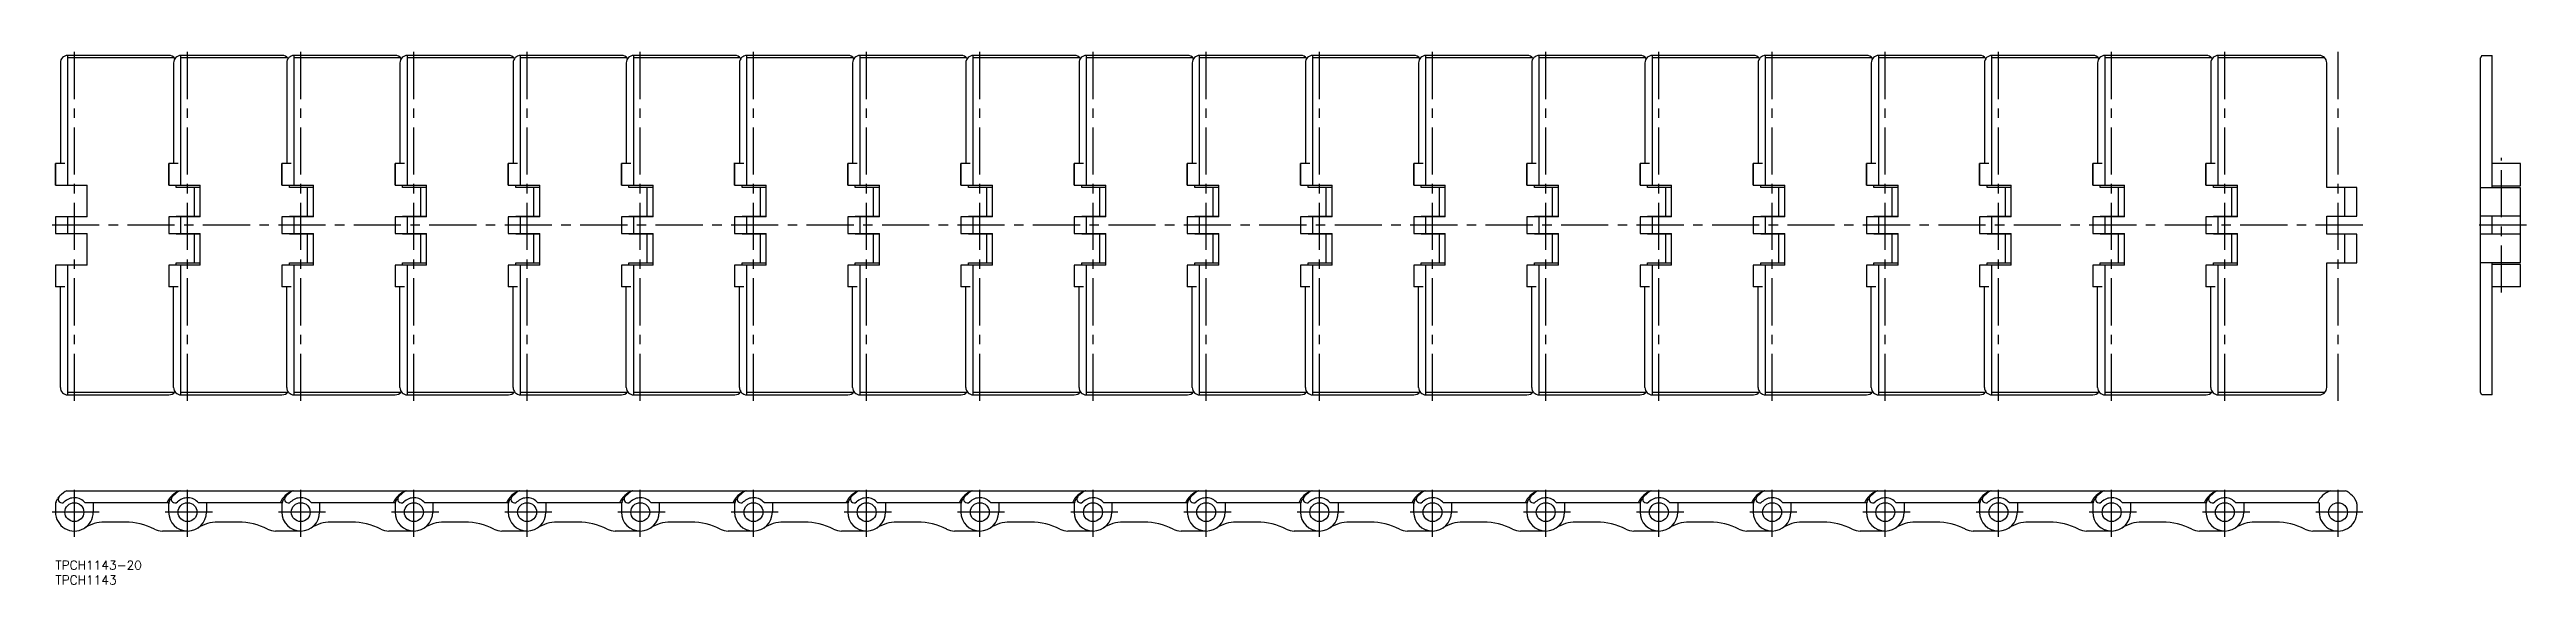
# Model space of a CAD drawing. Extents: x -2 to 832, y -8 to 172.
import ezdxf

# ---------------------------------------------------------------- set-up
doc = ezdxf.new("R2010")
doc.units = 0
doc.header["$LTSCALE"] = 0.5
doc.linetypes.add('CENTER', pattern=[50.8, 31.75, -6.35, 6.35, -6.35])
for name, color, linetype in [('MSM_CENTER', 1, 'CENTER'), ('MSM_CONTINUOUS', 7, 'CONTINUOUS'), ('MSM_PART_NUMBER', 7, 'CONTINUOUS')]:
    doc.layers.add(name, color=color, linetype=linetype)
doc.styles.get("Standard").update_dxf_attribs({"font": 'txt.shx', "height": 4.5, "bigfont": 'bigfont.shx'})

# ---------------------------------------------------------------- blocks, each defined once
blk = doc.blocks.new('*U13')
at = {"layer": 'MSM_PART_NUMBER'}
blk.add_text('TPCH1143-20', height=3, dxfattribs=at).set_placement((0, -3))
blk = doc.blocks.new('*U14')
at = {"layer": 'MSM_PART_NUMBER'}
blk.add_text('TPCH1143', height=3, dxfattribs=at).set_placement((0, -8))

msp = doc.modelspace()

# ---------------------------------------------------------------- linework, layer by layer
at = {"layer": 'MSM_CENTER'}
for p, q in [((6.35, 53.85), (6.35, 172.15)), ((44.45, 53.85), (44.45, 172.15)), ((82.55, 53.85), (82.55, 172.15)), ((120.65, 53.85), (120.65, 172.15)), ((158.75, 53.85), (158.75, 172.15)), ((196.85, 53.85), (196.85, 172.15)), ((234.95, 53.85), (234.95, 172.15)), ((273.05, 53.85), (273.05, 172.15)), ((311.15, 53.85), (311.15, 172.15)), ((349.25, 53.85), (349.25, 172.15)), ((387.35, 53.85), (387.35, 172.15)), ((425.45, 53.85), (425.45, 172.15)), ((463.55, 53.85), (463.55, 172.15)), ((501.65, 53.85), (501.65, 172.15)), ((539.75, 53.85), (539.75, 172.15)), ((577.85, 53.85), (577.85, 172.15)), ((615.95, 53.85), (615.95, 172.15)), ((654.05, 53.85), (654.05, 172.15)), ((692.15, 53.85), (692.15, 172.15)), ((730.25, 53.85), (730.25, 172.15)), ((768.36, 53.85), (768.36, 172.15)), ((823.43, 90.29), (823.43, 135.67)), ((776.7, 113), (-2, 113)), ((831.79, 113), (814.29, 113)), ((6.35, 8), (6.35, 24.71)), ((44.45, 8), (44.45, 24.71)), ((82.55, 8), (82.55, 24.71)), ((120.65, 8), (120.65, 24.71)), ((158.75, 8), (158.75, 24.71)), ((196.85, 8), (196.85, 24.71)), ((234.95, 8), (234.95, 24.71)), ((273.05, 8), (273.05, 24.71)), ((311.15, 8), (311.15, 24.71)), ((349.25, 8), (349.25, 24.71)), ((387.35, 8), (387.35, 24.71)), ((425.45, 8), (425.45, 24.71)), ((463.55, 8), (463.55, 24.71)), ((501.65, 8), (501.65, 24.71)), ((539.75, 8), (539.75, 24.71)), ((577.85, 8), (577.85, 24.71)), ((615.95, 8), (615.95, 24.71)), ((654.05, 8), (654.05, 24.71)), ((692.15, 8), (692.15, 24.71)), ((730.27, 8), (730.27, 24.71)), ((768.36, 8), (768.36, 24.71)), ((14.71, 16.36), (-2.01, 16.36)), ((52.81, 16.36), (36.09, 16.36)), ((90.91, 16.36), (74.19, 16.36)), ((129.01, 16.36), (112.29, 16.36)), ((167.11, 16.36), (150.39, 16.36)), ((205.21, 16.36), (188.49, 16.36)), ((243.31, 16.36), (226.59, 16.36)), ((281.41, 16.36), (264.69, 16.36)), ((319.51, 16.36), (302.79, 16.36)), ((357.61, 16.36), (340.89, 16.36)), ((395.71, 16.36), (378.99, 16.36)), ((433.81, 16.36), (417.09, 16.36)), ((471.91, 16.36), (455.19, 16.36)), ((510.01, 16.36), (493.29, 16.36)), ((548.11, 16.36), (531.39, 16.36)), ((586.21, 16.36), (569.49, 16.36)), ((624.31, 16.36), (607.59, 16.36)), ((662.41, 16.36), (645.69, 16.36)), ((700.51, 16.36), (683.79, 16.36)), ((738.62, 16.36), (721.91, 16.36)), ((776.71, 16.36), (760, 16.36))]:
    msp.add_line(p, q, dxfattribs=at)
at = {"layer": 'MSM_CONTINUOUS'}
for p, q in [((1.64, 167.65), (1.64, 133.8)), ((38.14, 170.15), (4.14, 170.15)), ((4.14, 126.46), (4.14, 170.15)), ((39.94, 169.38), (4.14, 169.38)), ((39.74, 167.65), (39.74, 133.8)), ((76.24, 170.15), (42.24, 170.15)), ((42.24, 126.46), (42.24, 170.15)), ((78.04, 169.38), (42.24, 169.38)), ((77.84, 167.65), (77.84, 133.8)), ((114.34, 170.15), (80.34, 170.15)), ((80.34, 126.46), (80.34, 170.15)), ((116.14, 169.38), (80.34, 169.38)), ((115.94, 167.65), (115.94, 133.8)), ((152.44, 170.15), (118.44, 170.15)), ((118.44, 126.46), (118.44, 170.15)), ((154.24, 169.38), (118.44, 169.38)), ((154.04, 167.65), (154.04, 133.8)), ((190.54, 170.15), (156.54, 170.15)), ((156.54, 126.46), (156.54, 170.15)), ((192.34, 169.38), (156.54, 169.38)), ((192.14, 167.65), (192.14, 133.8)), ((228.64, 170.15), (194.64, 170.15)), ((194.64, 126.46), (194.64, 170.15)), ((230.44, 169.38), (194.64, 169.38)), ((230.24, 167.65), (230.24, 133.8)), ((266.74, 170.15), (232.74, 170.15)), ((232.74, 126.46), (232.74, 170.15)), ((268.54, 169.38), (232.74, 169.38)), ((268.34, 167.65), (268.34, 133.8)), ((304.84, 170.15), (270.84, 170.15)), ((270.84, 126.46), (270.84, 170.15)), ((306.64, 169.38), (270.84, 169.38)), ((306.44, 167.65), (306.44, 133.8)), ((342.94, 170.15), (308.94, 170.15)), ((308.94, 126.46), (308.94, 170.15)), ((344.74, 169.38), (308.94, 169.38)), ((344.54, 167.65), (344.54, 133.8)), ((381.04, 170.15), (347.04, 170.15)), ((347.04, 126.46), (347.04, 170.15)), ((382.84, 169.38), (347.04, 169.38)), ((382.64, 167.65), (382.64, 133.8)), ((419.14, 170.15), (385.14, 170.15)), ((385.14, 126.46), (385.14, 170.15)), ((420.94, 169.38), (385.14, 169.38)), ((420.74, 167.65), (420.74, 133.8)), ((457.24, 170.15), (423.24, 170.15)), ((423.24, 126.46), (423.24, 170.15)), ((459.04, 169.38), (423.24, 169.38)), ((458.84, 167.65), (458.84, 133.8)), ((495.34, 170.15), (461.34, 170.15)), ((461.34, 126.46), (461.34, 170.15)), ((497.14, 169.38), (461.34, 169.38)), ((496.94, 167.65), (496.94, 133.8)), ((533.44, 170.15), (499.44, 170.15)), ((499.44, 126.46), (499.44, 170.15)), ((535.24, 169.38), (499.44, 169.38)), ((535.04, 167.65), (535.04, 133.8)), ((571.54, 170.15), (537.54, 170.15)), ((537.54, 126.46), (537.54, 170.15)), ((573.34, 169.38), (537.54, 169.38)), ((573.14, 167.65), (573.14, 133.8)), ((609.64, 170.15), (575.64, 170.15)), ((575.64, 126.46), (575.64, 170.15)), ((611.44, 169.38), (575.64, 169.38)), ((611.24, 167.65), (611.24, 133.8)), ((647.74, 170.15), (613.74, 170.15)), ((613.74, 126.46), (613.74, 170.15)), ((649.54, 169.38), (613.74, 169.38)), ((649.34, 167.65), (649.34, 133.8)), ((685.84, 170.15), (651.84, 170.15)), ((651.84, 126.46), (651.84, 170.15)), ((687.64, 169.38), (651.84, 169.38)), ((687.44, 167.65), (687.44, 133.8)), ((723.94, 170.15), (689.94, 170.15)), ((689.94, 126.46), (689.94, 170.15)), ((725.74, 169.38), (689.94, 169.38)), ((725.54, 167.65), (725.54, 133.8)), ((762.04, 170.15), (728.04, 170.15)), ((728.04, 126.46), (728.04, 170.15)), ((763.84, 169.38), (728.04, 169.38)), ((764.54, 125.7), (764.54, 167.65)), ((816.8, 170.15), (816.29, 169.38)), ((816.29, 56.62), (816.29, 169.38)), ((816.8, 170.15), (820.29, 170.15)), ((820.29, 125.56), (820.29, 170.15)), ((0, 133.8), (0, 126.46)), ((3.14, 133.8), (0, 133.8)), ((0, 126.46), (0, 133.8)), ((38.1, 133.8), (38.1, 126.46)), ((41.24, 133.8), (38.1, 133.8)), ((38.1, 126.46), (38.1, 133.8)), ((76.2, 133.8), (76.2, 126.46)), ((79.34, 133.8), (76.2, 133.8)), ((76.2, 126.46), (76.2, 133.8)), ((114.3, 133.8), (114.3, 126.46)), ((117.44, 133.8), (114.3, 133.8)), ((114.3, 126.46), (114.3, 133.8)), ((152.4, 133.8), (152.4, 126.46)), ((155.54, 133.8), (152.4, 133.8)), ((152.4, 126.46), (152.4, 133.8)), ((190.5, 133.8), (190.5, 126.46)), ((193.64, 133.8), (190.5, 133.8)), ((190.5, 126.46), (190.5, 133.8)), ((228.6, 134.03), (228.6, 126.46)), ((228.6, 126.46), (228.6, 134.03)), ((231.74, 133.8), (228.6, 133.8)), ((266.7, 133.8), (266.7, 126.46)), ((269.84, 133.8), (266.7, 133.8)), ((266.7, 126.46), (266.7, 133.8)), ((304.8, 133.8), (304.8, 126.46)), ((307.94, 133.8), (304.8, 133.8)), ((304.8, 126.46), (304.8, 133.8)), ((342.9, 133.8), (342.9, 126.46)), ((346.04, 133.8), (342.9, 133.8)), ((342.9, 126.46), (342.9, 133.8)), ((381, 133.8), (381, 126.46)), ((384.14, 133.8), (381, 133.8)), ((381, 126.46), (381, 133.8)), ((419.1, 133.8), (419.1, 126.46)), ((422.24, 133.8), (419.1, 133.8)), ((419.1, 126.46), (419.1, 133.8)), ((457.2, 133.8), (457.2, 126.46)), ((460.34, 133.8), (457.2, 133.8)), ((457.2, 126.46), (457.2, 133.8)), ((495.3, 133.8), (495.3, 126.46)), ((498.44, 133.8), (495.3, 133.8)), ((495.3, 126.46), (495.3, 133.8)), ((533.4, 133.8), (533.4, 126.46)), ((536.54, 133.8), (533.4, 133.8)), ((533.4, 126.46), (533.4, 133.8)), ((571.5, 133.8), (571.5, 126.46)), ((574.64, 133.8), (571.5, 133.8)), ((571.5, 126.46), (571.5, 133.8)), ((609.6, 133.8), (609.6, 126.46)), ((612.74, 133.8), (609.6, 133.8)), ((609.6, 126.46), (609.6, 133.8)), ((647.7, 133.8), (647.7, 126.46)), ((650.84, 133.8), (647.7, 133.8)), ((647.7, 126.46), (647.7, 133.8)), ((685.8, 133.8), (685.8, 126.46)), ((688.94, 133.8), (685.8, 133.8)), ((685.8, 126.46), (685.8, 133.8)), ((723.9, 133.8), (723.9, 126.46)), ((727.04, 133.8), (723.9, 133.8)), ((723.9, 126.46), (723.9, 133.8)), ((829.79, 133.8), (820.29, 133.8)), ((829.79, 126.24), (829.79, 133.8)), ((0, 126.46), (10.64, 126.46)), ((10.64, 115.79), (10.64, 126.46)), ((38.1, 126.46), (48.74, 126.46)), ((40.64, 125.7), (40.64, 126.46)), ((48.74, 125.7), (40.64, 125.7)), ((46.66, 125.7), (46.66, 116.04)), ((48.74, 115.79), (48.74, 126.46)), ((76.2, 126.46), (86.84, 126.46)), ((78.74, 125.7), (78.74, 126.46)), ((86.84, 125.7), (78.74, 125.7)), ((84.76, 125.7), (84.76, 116.04)), ((86.84, 115.79), (86.84, 126.46)), ((114.3, 126.46), (124.94, 126.46)), ((116.84, 125.7), (116.84, 126.46)), ((124.94, 125.7), (116.84, 125.7)), ((122.86, 125.7), (122.86, 116.04)), ((124.94, 115.79), (124.94, 126.46)), ((152.4, 126.46), (163.04, 126.46)), ((154.94, 125.7), (154.94, 126.46)), ((163.04, 125.7), (154.94, 125.7)), ((160.96, 125.7), (160.96, 116.04)), ((163.04, 115.79), (163.04, 126.46)), ((190.5, 126.46), (201.14, 126.46)), ((193.04, 125.7), (193.04, 126.46)), ((201.14, 125.7), (193.04, 125.7)), ((199.06, 125.7), (199.06, 116.04)), ((201.14, 115.79), (201.14, 126.46)), ((228.6, 126.46), (239.24, 126.46)), ((231.14, 125.7), (231.14, 126.46)), ((239.24, 125.7), (231.14, 125.7)), ((237.16, 125.7), (237.16, 116.04)), ((239.24, 115.79), (239.24, 126.46)), ((266.7, 126.46), (277.34, 126.46)), ((269.24, 125.7), (269.24, 126.46)), ((277.34, 125.7), (269.24, 125.7)), ((275.26, 125.7), (275.26, 116.04)), ((277.34, 115.79), (277.34, 126.46)), ((304.8, 126.46), (315.44, 126.46)), ((307.34, 125.7), (307.34, 126.46)), ((315.44, 125.7), (307.34, 125.7)), ((313.36, 125.7), (313.36, 116.04)), ((315.44, 115.79), (315.44, 126.46)), ((342.9, 126.46), (353.54, 126.46)), ((345.44, 125.7), (345.44, 126.46)), ((353.54, 125.7), (345.44, 125.7)), ((351.46, 125.7), (351.46, 116.04)), ((353.54, 115.79), (353.54, 126.46)), ((381, 126.46), (391.64, 126.46)), ((383.54, 125.7), (383.54, 126.46)), ((391.64, 125.7), (383.54, 125.7)), ((389.56, 125.7), (389.56, 116.04)), ((391.64, 115.79), (391.64, 126.46)), ((419.1, 126.46), (429.74, 126.46)), ((421.64, 125.7), (421.64, 126.46)), ((429.74, 125.7), (421.64, 125.7)), ((427.66, 125.7), (427.66, 116.04)), ((429.74, 115.79), (429.74, 126.46)), ((457.2, 126.46), (467.84, 126.46)), ((459.74, 125.7), (459.74, 126.46)), ((467.84, 125.7), (459.74, 125.7)), ((465.76, 125.7), (465.76, 116.04)), ((467.84, 115.79), (467.84, 126.46)), ((495.3, 126.46), (505.94, 126.46)), ((497.84, 125.7), (497.84, 126.46)), ((505.94, 125.7), (497.84, 125.7)), ((503.86, 125.7), (503.86, 116.04)), ((505.94, 115.79), (505.94, 126.46)), ((533.4, 126.46), (544.04, 126.46)), ((535.94, 125.7), (535.94, 126.46)), ((544.04, 125.7), (535.94, 125.7)), ((541.96, 125.7), (541.96, 116.04)), ((544.04, 115.79), (544.04, 126.46)), ((571.5, 126.46), (582.14, 126.46)), ((574.04, 125.7), (574.04, 126.46)), ((582.14, 125.7), (574.04, 125.7)), ((580.06, 125.7), (580.06, 116.04)), ((582.14, 115.79), (582.14, 126.46)), ((609.6, 126.46), (620.24, 126.46)), ((612.14, 125.7), (612.14, 126.46)), ((620.24, 125.7), (612.14, 125.7)), ((618.16, 125.7), (618.16, 116.04)), ((620.24, 115.79), (620.24, 126.46)), ((647.7, 126.46), (658.34, 126.46)), ((650.24, 125.7), (650.24, 126.46)), ((658.34, 125.7), (650.24, 125.7)), ((656.26, 125.7), (656.26, 116.04)), ((658.34, 115.79), (658.34, 126.46)), ((685.8, 126.46), (696.44, 126.46)), ((688.34, 125.7), (688.34, 126.46)), ((696.44, 125.7), (688.34, 125.7)), ((694.36, 125.7), (694.36, 116.04)), ((696.44, 115.79), (696.44, 126.46)), ((723.9, 126.46), (734.54, 126.46)), ((726.44, 125.7), (726.44, 126.46)), ((734.54, 125.7), (726.44, 125.7)), ((732.46, 125.7), (732.46, 116.04)), ((734.54, 115.79), (734.54, 126.46)), ((774.7, 125.7), (764.54, 125.7)), ((770.56, 125.7), (770.56, 116.04)), ((774.7, 116.04), (774.7, 125.7)), ((829.79, 125.56), (816.29, 125.56)), ((820.29, 126.24), (829.79, 126.24)), ((829.79, 100.44), (829.79, 125.56)), ((0, 115.79), (0, 110.2)), ((10.64, 115.79), (0, 115.79)), ((0, 115.79), (0, 110.2)), ((0, 110.2), (10.64, 110.2)), ((4.14, 110.2), (4.14, 115.79)), ((10.64, 99.53), (10.64, 110.2)), ((38.1, 115.79), (38.1, 110.2)), ((48.74, 115.79), (38.1, 115.79)), ((38.1, 115.79), (38.1, 110.2)), ((38.1, 110.2), (48.74, 110.2)), ((40.64, 116.04), (48.74, 116.04)), ((40.64, 115.79), (40.64, 116.04)), ((40.64, 109.95), (40.64, 110.2)), ((48.74, 109.95), (40.64, 109.95)), ((42.24, 110.2), (42.24, 115.79)), ((46.66, 109.95), (46.66, 100.3)), ((48.74, 99.53), (48.74, 110.2)), ((76.2, 115.79), (76.2, 110.2)), ((86.84, 115.79), (76.2, 115.79)), ((76.2, 115.79), (76.2, 110.2)), ((76.2, 110.2), (86.84, 110.2)), ((78.74, 116.04), (86.84, 116.04)), ((78.74, 115.79), (78.74, 116.04)), ((78.74, 109.95), (78.74, 110.2)), ((86.84, 109.95), (78.74, 109.95)), ((80.34, 110.2), (80.34, 115.79)), ((84.76, 109.95), (84.76, 100.3)), ((86.84, 99.53), (86.84, 110.2)), ((114.3, 115.79), (114.3, 110.2)), ((124.94, 115.79), (114.3, 115.79)), ((114.3, 115.79), (114.3, 110.2)), ((114.3, 110.2), (124.94, 110.2)), ((116.84, 116.04), (124.94, 116.04)), ((116.84, 115.79), (116.84, 116.04)), ((116.84, 109.95), (116.84, 110.2)), ((124.94, 109.95), (116.84, 109.95)), ((118.44, 110.2), (118.44, 115.79)), ((122.86, 109.95), (122.86, 100.3)), ((124.94, 99.53), (124.94, 110.2)), ((152.4, 115.79), (152.4, 110.2)), ((163.04, 115.79), (152.4, 115.79)), ((152.4, 115.79), (152.4, 110.2)), ((152.4, 110.2), (163.04, 110.2)), ((154.94, 116.04), (163.04, 116.04)), ((154.94, 115.79), (154.94, 116.04)), ((154.94, 109.95), (154.94, 110.2)), ((163.04, 109.95), (154.94, 109.95)), ((156.54, 110.2), (156.54, 115.79)), ((160.96, 109.95), (160.96, 100.3)), ((163.04, 99.53), (163.04, 110.2)), ((190.5, 115.79), (190.5, 110.2)), ((201.14, 115.79), (190.5, 115.79)), ((190.5, 115.79), (190.5, 110.2)), ((190.5, 110.2), (201.14, 110.2)), ((193.04, 116.04), (201.14, 116.04)), ((193.04, 115.79), (193.04, 116.04)), ((193.04, 109.95), (193.04, 110.2)), ((201.14, 109.95), (193.04, 109.95)), ((194.64, 110.2), (194.64, 115.79)), ((199.06, 109.95), (199.06, 100.3)), ((201.14, 99.53), (201.14, 110.2)), ((228.6, 115.79), (228.6, 110.2)), ((239.24, 115.79), (228.6, 115.79)), ((228.6, 115.79), (228.6, 110.2)), ((228.6, 110.2), (239.24, 110.2)), ((231.14, 116.04), (239.24, 116.04)), ((231.14, 115.79), (231.14, 116.04)), ((231.14, 109.95), (231.14, 110.2)), ((239.24, 109.95), (231.14, 109.95)), ((232.74, 110.2), (232.74, 115.79)), ((237.16, 109.95), (237.16, 100.3)), ((239.24, 99.53), (239.24, 110.2)), ((266.7, 115.79), (266.7, 110.2)), ((277.34, 115.79), (266.7, 115.79)), ((266.7, 115.79), (266.7, 110.2)), ((266.7, 110.2), (277.34, 110.2)), ((269.24, 116.04), (277.34, 116.04)), ((269.24, 115.79), (269.24, 116.04)), ((269.24, 109.95), (269.24, 110.2)), ((277.34, 109.95), (269.24, 109.95)), ((270.84, 110.2), (270.84, 115.79)), ((275.26, 109.95), (275.26, 100.3)), ((277.34, 99.53), (277.34, 110.2)), ((304.8, 115.79), (304.8, 110.2)), ((315.44, 115.79), (304.8, 115.79)), ((304.8, 115.79), (304.8, 110.2)), ((304.8, 110.2), (315.44, 110.2)), ((307.34, 116.04), (315.44, 116.04)), ((307.34, 115.79), (307.34, 116.04)), ((307.34, 109.95), (307.34, 110.2)), ((315.44, 109.95), (307.34, 109.95)), ((308.94, 110.2), (308.94, 115.79)), ((313.36, 109.95), (313.36, 100.3)), ((315.44, 99.53), (315.44, 110.2)), ((342.9, 115.79), (342.9, 110.2)), ((353.54, 115.79), (342.9, 115.79)), ((342.9, 115.79), (342.9, 110.2)), ((342.9, 110.2), (353.54, 110.2)), ((345.44, 116.04), (353.54, 116.04)), ((345.44, 115.79), (345.44, 116.04)), ((345.44, 109.95), (345.44, 110.2)), ((353.54, 109.95), (345.44, 109.95)), ((347.04, 110.2), (347.04, 115.79)), ((351.46, 109.95), (351.46, 100.3)), ((353.54, 99.53), (353.54, 110.2)), ((381, 115.79), (381, 110.2)), ((391.64, 115.79), (381, 115.79)), ((381, 115.79), (381, 110.2)), ((381, 110.2), (391.64, 110.2)), ((383.54, 116.04), (391.64, 116.04)), ((383.54, 115.79), (383.54, 116.04)), ((383.54, 109.95), (383.54, 110.2)), ((391.64, 109.95), (383.54, 109.95)), ((385.14, 110.2), (385.14, 115.79)), ((389.56, 109.95), (389.56, 100.3)), ((391.64, 99.53), (391.64, 110.2)), ((419.1, 115.79), (419.1, 110.2)), ((429.74, 115.79), (419.1, 115.79)), ((419.1, 115.79), (419.1, 110.2)), ((419.1, 110.2), (429.74, 110.2)), ((421.64, 116.04), (429.74, 116.04)), ((421.64, 115.79), (421.64, 116.04)), ((421.64, 109.95), (421.64, 110.2)), ((429.74, 109.95), (421.64, 109.95)), ((423.24, 110.2), (423.24, 115.79)), ((427.66, 109.95), (427.66, 100.3)), ((429.74, 99.53), (429.74, 110.2)), ((457.2, 115.79), (457.2, 110.2)), ((467.84, 115.79), (457.2, 115.79)), ((457.2, 115.79), (457.2, 110.2)), ((457.2, 110.2), (467.84, 110.2)), ((459.74, 116.04), (467.84, 116.04)), ((459.74, 115.79), (459.74, 116.04)), ((459.74, 109.95), (459.74, 110.2)), ((467.84, 109.95), (459.74, 109.95)), ((461.34, 110.2), (461.34, 115.79)), ((465.76, 109.95), (465.76, 100.3)), ((467.84, 99.53), (467.84, 110.2)), ((495.3, 115.79), (495.3, 110.2)), ((505.94, 115.79), (495.3, 115.79)), ((495.3, 115.79), (495.3, 110.2)), ((495.3, 110.2), (505.94, 110.2)), ((497.84, 116.04), (505.94, 116.04)), ((497.84, 115.79), (497.84, 116.04)), ((497.84, 109.95), (497.84, 110.2)), ((505.94, 109.95), (497.84, 109.95)), ((499.44, 110.2), (499.44, 115.79)), ((503.86, 109.95), (503.86, 100.3)), ((505.94, 99.53), (505.94, 110.2)), ((533.4, 115.79), (533.4, 110.2)), ((544.04, 115.79), (533.4, 115.79)), ((533.4, 115.79), (533.4, 110.2)), ((533.4, 110.2), (544.04, 110.2)), ((535.94, 116.04), (544.04, 116.04)), ((535.94, 115.79), (535.94, 116.04)), ((535.94, 109.95), (535.94, 110.2)), ((544.04, 109.95), (535.94, 109.95)), ((537.54, 110.2), (537.54, 115.79)), ((541.96, 109.95), (541.96, 100.3)), ((544.04, 99.53), (544.04, 110.2)), ((571.5, 115.79), (571.5, 110.2)), ((582.14, 115.79), (571.5, 115.79)), ((571.5, 115.79), (571.5, 110.2)), ((571.5, 110.2), (582.14, 110.2)), ((574.04, 116.04), (582.14, 116.04)), ((574.04, 115.79), (574.04, 116.04)), ((574.04, 109.95), (574.04, 110.2)), ((582.14, 109.95), (574.04, 109.95)), ((575.64, 110.2), (575.64, 115.79)), ((580.06, 109.95), (580.06, 100.3)), ((582.14, 99.53), (582.14, 110.2)), ((609.6, 115.79), (609.6, 110.2)), ((620.24, 115.79), (609.6, 115.79)), ((609.6, 115.79), (609.6, 110.2)), ((609.6, 110.2), (620.24, 110.2)), ((612.14, 116.04), (620.24, 116.04)), ((612.14, 115.79), (612.14, 116.04)), ((612.14, 109.95), (612.14, 110.2)), ((620.24, 109.95), (612.14, 109.95)), ((613.74, 110.2), (613.74, 115.79)), ((618.16, 109.95), (618.16, 100.3)), ((620.24, 99.53), (620.24, 110.2)), ((647.7, 115.79), (647.7, 110.2)), ((658.34, 115.79), (647.7, 115.79)), ((647.7, 115.79), (647.7, 110.2)), ((647.7, 110.2), (651, 110.2)), ((647.7, 110.2), (658.34, 110.2)), ((650.24, 116.04), (658.34, 116.04)), ((650.24, 115.79), (650.24, 116.04)), ((650.24, 109.95), (650.24, 110.2)), ((658.34, 109.95), (650.24, 109.95)), ((651.84, 110.2), (651.84, 115.79)), ((656.26, 109.95), (656.26, 100.3)), ((658.34, 99.53), (658.34, 110.2)), ((685.8, 115.79), (685.8, 110.2)), ((696.44, 115.79), (685.8, 115.79)), ((685.8, 115.79), (685.8, 110.2)), ((685.8, 110.2), (696.44, 110.2)), ((688.34, 116.04), (696.44, 116.04)), ((688.34, 115.79), (688.34, 116.04)), ((688.34, 109.95), (688.34, 110.2)), ((696.44, 109.95), (688.34, 109.95)), ((689.94, 110.2), (689.94, 115.79)), ((694.36, 109.95), (694.36, 100.3)), ((696.44, 99.53), (696.44, 110.2)), ((723.9, 115.79), (723.9, 110.2)), ((734.54, 115.79), (723.9, 115.79)), ((723.9, 115.79), (723.9, 110.2)), ((723.9, 110.2), (734.54, 110.2)), ((726.44, 116.04), (734.54, 116.04)), ((726.44, 115.79), (726.44, 116.04)), ((726.44, 109.95), (726.44, 110.2)), ((734.54, 109.95), (726.44, 109.95)), ((728.04, 110.2), (728.04, 115.79)), ((732.46, 109.95), (732.46, 100.3)), ((734.54, 99.53), (734.54, 110.2)), ((764.54, 116.04), (774.7, 116.04)), ((764.54, 109.95), (764.54, 116.04)), ((774.7, 109.95), (764.54, 109.95)), ((770.56, 109.95), (770.56, 100.3)), ((774.7, 100.3), (774.7, 109.95)), ((829.79, 116.01), (816.29, 116.01)), ((829.79, 109.98), (816.29, 109.98)), ((820.21, 109.98), (820.21, 116.01)), ((40.64, 100.3), (48.74, 100.3)), ((40.64, 99.53), (40.64, 100.3)), ((78.74, 100.3), (86.84, 100.3)), ((78.74, 99.53), (78.74, 100.3)), ((116.84, 100.3), (124.94, 100.3)), ((116.84, 99.53), (116.84, 100.3)), ((154.94, 100.3), (163.04, 100.3)), ((154.94, 99.53), (154.94, 100.3)), ((193.04, 100.3), (201.14, 100.3)), ((193.04, 99.53), (193.04, 100.3)), ((231.14, 100.3), (239.24, 100.3)), ((231.14, 99.53), (231.14, 100.3)), ((269.24, 100.3), (277.34, 100.3)), ((269.24, 99.53), (269.24, 100.3)), ((307.34, 100.3), (315.44, 100.3)), ((307.34, 99.53), (307.34, 100.3)), ((345.44, 100.3), (353.54, 100.3)), ((345.44, 99.53), (345.44, 100.3)), ((383.54, 100.3), (391.64, 100.3)), ((383.54, 99.53), (383.54, 100.3)), ((421.64, 100.3), (429.74, 100.3)), ((421.64, 99.53), (421.64, 100.3)), ((459.74, 100.3), (467.84, 100.3)), ((459.74, 99.53), (459.74, 100.3)), ((497.84, 100.3), (505.94, 100.3)), ((497.84, 99.53), (497.84, 100.3)), ((535.94, 100.3), (544.04, 100.3)), ((535.94, 99.53), (535.94, 100.3)), ((574.04, 100.3), (582.14, 100.3)), ((574.04, 99.53), (574.04, 100.3)), ((612.14, 100.3), (620.24, 100.3)), ((612.14, 99.53), (612.14, 100.3)), ((650.24, 100.3), (658.34, 100.3)), ((650.24, 99.53), (650.24, 100.3)), ((688.34, 100.3), (696.44, 100.3)), ((688.34, 99.53), (688.34, 100.3)), ((726.44, 100.3), (734.54, 100.3)), ((726.44, 99.53), (726.44, 100.3)), ((764.54, 100.3), (774.7, 100.3)), ((764.54, 58.35), (764.54, 100.3)), ((816.29, 100.44), (829.79, 100.44)), ((820.29, 55.85), (820.29, 100.44)), ((0, 99.53), (0, 92.2)), ((10.64, 99.53), (0, 99.53)), ((0, 99.53), (0, 92.2)), ((3.14, 92.2), (0, 92.2)), ((1.64, 58.35), (1.64, 92.2)), ((4.14, 55.85), (4.14, 99.53)), ((38.1, 99.53), (38.1, 92.2)), ((48.74, 99.53), (38.1, 99.53)), ((38.1, 99.53), (38.1, 92.2)), ((41.24, 92.2), (38.1, 92.2)), ((39.74, 58.35), (39.74, 92.2)), ((42.24, 55.85), (42.24, 99.53)), ((76.2, 99.53), (76.2, 92.2)), ((86.84, 99.53), (76.2, 99.53)), ((76.2, 99.53), (76.2, 92.2)), ((79.34, 92.2), (76.2, 92.2)), ((77.84, 58.35), (77.84, 92.2)), ((80.34, 55.85), (80.34, 99.53)), ((114.3, 99.53), (114.3, 92.2)), ((124.94, 99.53), (114.3, 99.53)), ((114.3, 99.53), (114.3, 92.2)), ((117.44, 92.2), (114.3, 92.2)), ((115.94, 58.35), (115.94, 92.2)), ((118.44, 55.85), (118.44, 99.53)), ((152.4, 99.53), (152.4, 92.2)), ((163.04, 99.53), (152.4, 99.53)), ((152.4, 99.53), (152.4, 92.2)), ((155.54, 92.2), (152.4, 92.2)), ((154.04, 58.35), (154.04, 92.2)), ((156.54, 55.85), (156.54, 99.53)), ((190.5, 99.53), (190.5, 92.2)), ((201.14, 99.53), (190.5, 99.53)), ((190.5, 99.53), (190.5, 92.2)), ((193.64, 92.2), (190.5, 92.2)), ((192.14, 58.35), (192.14, 92.2)), ((194.64, 55.85), (194.64, 99.53)), ((228.6, 99.53), (228.6, 92.2)), ((239.24, 99.53), (228.6, 99.53)), ((228.6, 99.53), (228.6, 92.2)), ((231.74, 92.2), (228.6, 92.2)), ((230.24, 58.35), (230.24, 92.2)), ((232.74, 55.85), (232.74, 99.53)), ((266.7, 99.53), (266.7, 92.2)), ((277.34, 99.53), (266.7, 99.53)), ((266.7, 99.53), (266.7, 92.2)), ((269.84, 92.2), (266.7, 92.2)), ((268.34, 58.35), (268.34, 92.2)), ((270.84, 55.85), (270.84, 99.53)), ((304.8, 99.53), (304.8, 92.2)), ((315.44, 99.53), (304.8, 99.53)), ((304.8, 99.53), (304.8, 92.2)), ((307.94, 92.2), (304.8, 92.2)), ((306.44, 58.35), (306.44, 92.2)), ((308.94, 55.85), (308.94, 99.53)), ((342.9, 99.53), (342.9, 92.2)), ((353.54, 99.53), (342.9, 99.53)), ((342.9, 99.53), (342.9, 92.2)), ((346.04, 92.2), (342.9, 92.2)), ((344.54, 58.35), (344.54, 92.2)), ((347.04, 55.85), (347.04, 99.53)), ((381, 99.53), (381, 92.2)), ((391.64, 99.53), (381, 99.53)), ((381, 99.53), (381, 92.2)), ((384.14, 92.2), (381, 92.2)), ((382.64, 58.35), (382.64, 92.2)), ((385.14, 55.85), (385.14, 99.53)), ((419.1, 99.53), (419.1, 92.2)), ((429.74, 99.53), (419.1, 99.53)), ((419.1, 99.53), (419.1, 92.2)), ((422.24, 92.2), (419.1, 92.2)), ((420.74, 58.35), (420.74, 92.2)), ((423.24, 55.85), (423.24, 99.53)), ((457.2, 99.53), (457.2, 92.2)), ((467.84, 99.53), (457.2, 99.53)), ((457.2, 99.53), (457.2, 92.2)), ((460.34, 92.2), (457.2, 92.2)), ((458.84, 58.35), (458.84, 92.2)), ((461.34, 55.85), (461.34, 99.53)), ((495.3, 99.53), (495.3, 92.2)), ((505.94, 99.53), (495.3, 99.53)), ((495.3, 99.53), (495.3, 92.2)), ((498.44, 92.2), (495.3, 92.2)), ((496.94, 58.35), (496.94, 92.2)), ((499.44, 55.85), (499.44, 99.53)), ((533.4, 99.53), (533.4, 92.2)), ((544.04, 99.53), (533.4, 99.53)), ((533.4, 99.53), (533.4, 92.2)), ((536.54, 92.2), (533.4, 92.2)), ((535.04, 58.35), (535.04, 92.2)), ((537.54, 55.85), (537.54, 99.53)), ((571.5, 99.53), (571.5, 92.2)), ((582.14, 99.53), (571.5, 99.53)), ((571.5, 99.53), (571.5, 92.2)), ((574.64, 92.2), (571.5, 92.2)), ((573.14, 58.35), (573.14, 92.2)), ((575.64, 55.85), (575.64, 99.53)), ((609.6, 99.53), (609.6, 92.2)), ((620.24, 99.53), (609.6, 99.53)), ((609.6, 99.53), (609.6, 92.2)), ((612.74, 92.2), (609.6, 92.2)), ((611.24, 58.35), (611.24, 92.2)), ((613.74, 55.85), (613.74, 99.53)), ((647.7, 99.53), (647.7, 92.2)), ((658.34, 99.53), (647.7, 99.53)), ((647.7, 99.53), (647.7, 92.2)), ((650.84, 92.2), (647.7, 92.2)), ((649.34, 58.35), (649.34, 92.2)), ((651.84, 55.85), (651.84, 99.53)), ((685.8, 99.53), (685.8, 92.2)), ((696.44, 99.53), (685.8, 99.53)), ((685.8, 99.53), (685.8, 92.2)), ((688.94, 92.2), (685.8, 92.2)), ((687.44, 58.35), (687.44, 92.2)), ((689.94, 55.85), (689.94, 99.53)), ((723.9, 99.53), (723.9, 92.2)), ((734.54, 99.53), (723.9, 99.53)), ((723.9, 99.53), (723.9, 92.2)), ((727.04, 92.2), (723.9, 92.2)), ((725.54, 58.35), (725.54, 92.2)), ((728.04, 55.85), (728.04, 99.53)), ((829.79, 99.75), (820.29, 99.75)), ((829.79, 92.2), (820.29, 92.2)), ((829.79, 92.2), (829.79, 99.75)), ((39.94, 56.61), (4.14, 56.61)), ((4.14, 55.85), (38.14, 55.85)), ((78.04, 56.61), (42.24, 56.61)), ((42.24, 55.85), (76.24, 55.85)), ((116.14, 56.61), (80.34, 56.61)), ((80.34, 55.85), (114.34, 55.85)), ((154.24, 56.61), (118.44, 56.61)), ((118.44, 55.85), (152.44, 55.85)), ((192.34, 56.61), (156.54, 56.61)), ((156.54, 55.85), (190.54, 55.85)), ((230.44, 56.61), (194.64, 56.61)), ((194.64, 55.85), (228.64, 55.85)), ((268.54, 56.61), (232.74, 56.61)), ((232.74, 55.85), (266.74, 55.85)), ((306.64, 56.61), (270.84, 56.61)), ((270.84, 55.85), (304.84, 55.85)), ((344.74, 56.61), (308.94, 56.61)), ((308.94, 55.85), (342.94, 55.85)), ((382.84, 56.61), (347.04, 56.61)), ((347.04, 55.85), (381.04, 55.85)), ((420.94, 56.61), (385.14, 56.61)), ((385.14, 55.85), (419.14, 55.85)), ((459.04, 56.61), (423.24, 56.61)), ((423.24, 55.85), (457.24, 55.85)), ((497.14, 56.61), (461.34, 56.61)), ((461.34, 55.85), (495.34, 55.85)), ((535.24, 56.61), (499.44, 56.61)), ((499.44, 55.85), (533.44, 55.85)), ((573.34, 56.61), (537.54, 56.61)), ((537.54, 55.85), (571.54, 55.85)), ((611.44, 56.61), (575.64, 56.61)), ((575.64, 55.85), (609.64, 55.85)), ((649.54, 56.61), (613.74, 56.61)), ((613.74, 55.85), (647.74, 55.85)), ((687.64, 56.61), (651.84, 56.61)), ((651.84, 55.85), (685.84, 55.85)), ((725.74, 56.61), (689.94, 56.61)), ((689.94, 55.85), (723.94, 55.85)), ((763.84, 56.61), (728.04, 56.61)), ((728.04, 55.85), (762.04, 55.85)), ((816.8, 55.85), (816.29, 56.62)), ((820.29, 55.85), (816.8, 55.85)), ((0, 19.2), (0, 16.36)), ((0.2, 19.8), (0.67, 20.85)), ((3.85, 23.5), (770.85, 23.5)), ((38.09, 19.5), (10.02, 19.5)), ((12.71, 19.5), (12.71, 16.36)), ((38.09, 19.5), (38.09, 16.36)), ((38.3, 19.8), (38.77, 20.85)), ((76.19, 19.5), (48.12, 19.5)), ((50.81, 19.5), (50.81, 16.36)), ((76.19, 19.5), (76.19, 16.36)), ((76.4, 19.8), (76.87, 20.85)), ((114.29, 19.5), (86.22, 19.5)), ((88.91, 19.5), (88.91, 16.36)), ((114.29, 19.5), (114.29, 16.36)), ((114.5, 19.8), (114.97, 20.85)), ((152.39, 19.5), (124.32, 19.5)), ((127.01, 19.5), (127.01, 16.36)), ((152.39, 19.5), (152.39, 16.36)), ((152.6, 19.8), (153.07, 20.85)), ((190.49, 19.5), (162.42, 19.5)), ((165.11, 19.5), (165.11, 16.36)), ((190.49, 19.5), (190.49, 16.36)), ((190.7, 19.8), (191.17, 20.85)), ((228.59, 19.5), (200.52, 19.5)), ((203.21, 19.5), (203.21, 16.36)), ((228.59, 19.5), (228.59, 16.36)), ((228.8, 19.8), (229.27, 20.85)), ((266.69, 19.5), (238.62, 19.5)), ((241.31, 19.5), (241.31, 16.36)), ((266.69, 19.5), (266.69, 16.36)), ((266.9, 19.8), (267.37, 20.85)), ((304.79, 19.5), (276.72, 19.5)), ((279.41, 19.5), (279.41, 16.36)), ((304.79, 19.5), (304.79, 16.36)), ((305, 19.8), (305.47, 20.85)), ((342.89, 19.5), (314.82, 19.5)), ((317.51, 19.5), (317.51, 16.36)), ((342.89, 19.5), (342.89, 16.36)), ((343.1, 19.8), (343.57, 20.85)), ((380.99, 19.5), (352.92, 19.5)), ((355.61, 19.5), (355.61, 16.36)), ((380.99, 19.5), (380.99, 16.36)), ((381.2, 19.8), (381.67, 20.85)), ((419.09, 19.5), (391.02, 19.5)), ((393.71, 19.5), (393.71, 16.36)), ((419.09, 19.5), (419.09, 16.36)), ((419.3, 19.8), (419.77, 20.85)), ((457.19, 19.5), (429.12, 19.5)), ((431.81, 19.5), (431.81, 16.36)), ((457.19, 19.5), (457.19, 16.36)), ((457.4, 19.8), (457.87, 20.85)), ((495.29, 19.5), (467.22, 19.5)), ((469.91, 19.5), (469.91, 16.36)), ((495.29, 19.5), (495.29, 16.36)), ((495.5, 19.8), (495.97, 20.85)), ((533.39, 19.5), (505.32, 19.5)), ((508.01, 19.5), (508.01, 16.36)), ((533.39, 19.5), (533.39, 16.36)), ((533.6, 19.8), (534.07, 20.85)), ((571.49, 19.5), (543.42, 19.5)), ((546.11, 19.5), (546.11, 16.36)), ((571.49, 19.5), (571.49, 16.36)), ((571.7, 19.8), (572.17, 20.85)), ((609.59, 19.5), (581.52, 19.5)), ((584.21, 19.5), (584.21, 16.36)), ((609.59, 19.5), (609.59, 16.36)), ((609.8, 19.8), (610.27, 20.85)), ((647.69, 19.5), (619.62, 19.5)), ((622.31, 19.5), (622.31, 16.36)), ((647.69, 19.5), (647.69, 16.36)), ((647.9, 19.8), (648.37, 20.85)), ((685.79, 19.5), (657.72, 19.5)), ((660.41, 19.5), (660.41, 16.36)), ((685.79, 19.5), (685.79, 16.36)), ((686, 19.8), (686.47, 20.85)), ((723.89, 19.5), (695.82, 19.5)), ((698.51, 19.5), (698.51, 16.36)), ((723.89, 19.5), (723.89, 16.36)), ((724.11, 19.8), (724.59, 20.85)), ((762.01, 19.5), (733.94, 19.5)), ((736.62, 19.5), (736.62, 16.36)), ((762.01, 19.5), (762.01, 16.36)), ((774.52, 19.8), (774.05, 20.85)), ((774.7, 19.2), (774.7, 16.36)), ((23.48, 13.03), (16.47, 13.03)), ((44.45, 10), (35.98, 10)), ((61.58, 13.03), (54.57, 13.03)), ((82.55, 10), (74.08, 10)), ((99.68, 13.03), (92.67, 13.03)), ((120.65, 10), (112.18, 10)), ((137.78, 13.03), (130.77, 13.03)), ((158.75, 10), (150.28, 10)), ((175.88, 13.03), (168.87, 13.03)), ((196.85, 10), (188.38, 10)), ((213.98, 13.03), (206.97, 13.03)), ((234.95, 10), (226.48, 10)), ((252.08, 13.03), (245.07, 13.03)), ((273.05, 10), (264.58, 10)), ((290.18, 13.03), (283.17, 13.03)), ((311.15, 10), (302.68, 10)), ((328.28, 13.03), (321.27, 13.03)), ((349.25, 10), (340.78, 10)), ((366.38, 13.03), (359.37, 13.03)), ((387.35, 10), (378.88, 10)), ((404.48, 13.03), (397.47, 13.03)), ((425.45, 10), (416.98, 10)), ((442.58, 13.03), (435.57, 13.03)), ((463.55, 10), (455.08, 10)), ((480.68, 13.03), (473.67, 13.03)), ((501.65, 10), (493.18, 10)), ((518.78, 13.03), (511.77, 13.03)), ((539.75, 10), (531.28, 10)), ((556.88, 13.03), (549.87, 13.03)), ((577.85, 10), (569.38, 10)), ((594.98, 13.03), (587.97, 13.03)), ((615.95, 10), (607.48, 10)), ((633.08, 13.03), (626.07, 13.03)), ((654.05, 10), (645.58, 10)), ((671.18, 13.03), (664.17, 13.03)), ((692.15, 10), (683.68, 10)), ((709.28, 13.03), (702.27, 13.03)), ((730.27, 10), (721.78, 10)), ((747.4, 13.03), (740.39, 13.03)), ((768.36, 10), (759.9, 10))]:
    msp.add_line(p, q, dxfattribs=at)
for centre in [(6.35, 16.36), (44.45, 16.36), (82.55, 16.36), (120.65, 16.36), (158.75, 16.36), (196.85, 16.36), (234.95, 16.36), (273.05, 16.36), (311.15, 16.36), (349.25, 16.36), (387.35, 16.36), (425.45, 16.36), (463.55, 16.36), (501.65, 16.36), (539.75, 16.36), (577.85, 16.36), (615.95, 16.36), (654.05, 16.36), (692.15, 16.36), (730.27, 16.36), (768.36, 16.36)]:
    msp.add_circle(centre, 3.18, dxfattribs=at)
for centre, radius, start, end in [((4.14, 167.65), 2.5, 90, 180), ((38.14, 167.65), 2.5, 34.91521, 90), ((42.24, 167.65), 2.5, 90, 180), ((76.24, 167.65), 2.5, 34.91521, 90), ((80.34, 167.65), 2.5, 90, 180), ((114.34, 167.65), 2.5, 34.91521, 90), ((118.44, 167.65), 2.5, 90, 180), ((152.44, 167.65), 2.5, 34.91521, 90), ((156.54, 167.65), 2.5, 90, 180), ((190.54, 167.65), 2.5, 34.91521, 90), ((194.64, 167.65), 2.5, 90, 180), ((228.64, 167.65), 2.5, 34.91521, 90), ((232.74, 167.65), 2.5, 90, 180), ((266.74, 167.65), 2.5, 34.91521, 90), ((270.84, 167.65), 2.5, 90, 180), ((304.84, 167.65), 2.5, 34.91521, 90), ((308.94, 167.65), 2.5, 90, 180), ((342.94, 167.65), 2.5, 34.91521, 90), ((347.04, 167.65), 2.5, 90, 180), ((381.04, 167.65), 2.5, 34.91521, 90), ((385.14, 167.65), 2.5, 90, 180), ((419.14, 167.65), 2.5, 34.91521, 90), ((423.24, 167.65), 2.5, 90, 180), ((457.24, 167.65), 2.5, 34.91521, 90), ((461.34, 167.65), 2.5, 90, 180), ((495.34, 167.65), 2.5, 34.91521, 90), ((499.44, 167.65), 2.5, 90, 180), ((533.44, 167.65), 2.5, 34.91521, 90), ((537.54, 167.65), 2.5, 90, 180), ((571.54, 167.65), 2.5, 34.91521, 90), ((575.64, 167.65), 2.5, 90, 180), ((609.64, 167.65), 2.5, 34.91521, 90), ((613.74, 167.65), 2.5, 90, 180), ((647.74, 167.65), 2.5, 34.91521, 90), ((651.84, 167.65), 2.5, 90, 180), ((685.84, 167.65), 2.5, 34.91521, 90), ((689.94, 167.65), 2.5, 90, 180), ((723.94, 167.65), 2.5, 34.91521, 90), ((728.04, 167.65), 2.5, 90, 180), ((762.04, 167.65), 2.5, 0, 90), ((4.14, 58.35), 2.5, 180, 270), ((38.14, 58.35), 2.5, 270, 325.08479), ((42.24, 58.35), 2.5, 180, 270), ((76.24, 58.35), 2.5, 270, 325.08479), ((80.34, 58.35), 2.5, 180, 270), ((114.34, 58.35), 2.5, 270, 325.08479), ((118.44, 58.35), 2.5, 180, 270), ((152.44, 58.35), 2.5, 270, 325.08479), ((156.54, 58.35), 2.5, 180, 270), ((190.54, 58.35), 2.5, 270, 325.08479), ((194.64, 58.35), 2.5, 180, 270), ((228.64, 58.35), 2.5, 270, 325.08479), ((232.74, 58.35), 2.5, 180, 270), ((266.74, 58.35), 2.5, 270, 325.08479), ((270.84, 58.35), 2.5, 180, 270), ((304.84, 58.35), 2.5, 270, 325.08479), ((308.94, 58.35), 2.5, 180, 270), ((342.94, 58.35), 2.5, 270, 325.08479), ((347.04, 58.35), 2.5, 180, 270), ((381.04, 58.35), 2.5, 270, 325.08479), ((385.14, 58.35), 2.5, 180, 270), ((419.14, 58.35), 2.5, 270, 325.08479), ((423.24, 58.35), 2.5, 180, 270), ((457.24, 58.35), 2.5, 270, 325.08479), ((461.34, 58.35), 2.5, 180, 270), ((495.34, 58.35), 2.5, 270, 325.08479), ((499.44, 58.35), 2.5, 180, 270), ((533.44, 58.35), 2.5, 270, 325.08479), ((537.54, 58.35), 2.5, 180, 270), ((571.54, 58.35), 2.5, 270, 325.08479), ((575.64, 58.35), 2.5, 180, 270), ((609.64, 58.35), 2.5, 270, 325.08479), ((613.74, 58.35), 2.5, 180, 270), ((647.74, 58.35), 2.5, 270, 325.08479), ((651.84, 58.35), 2.5, 180, 270), ((685.84, 58.35), 2.5, 270, 325.08479), ((689.94, 58.35), 2.5, 180, 270), ((723.94, 58.35), 2.5, 270, 325.08479), ((728.04, 58.35), 2.5, 180, 270), ((762.04, 58.35), 2.5, 270, 0), ((0.95, 19.22), 0.947, 142.3471, 181.54933), ((1.95, 20.28), 1.4, 135, 155.97459), ((2.12, 20.7), 1.23, 138.60783, 311.49988), ((12.2, 10.83), 15.34, 125.55337, 137.14896), ((6.35, 16.36), 4.83, 40.60776, 135), ((3.87, 22.5), 1, 90.83102, 125.55337), ((44.45, 16.36), 7.63, 110.5009, 155.6555), ((39.1, 19.2), 1, 142.88204, 180), ((40.05, 20.28), 1.4, 135, 155.97459), ((40.22, 20.7), 1.23, 138.60485, 311.50286), ((50.3, 10.83), 15.34, 125.55337, 137.14896), ((44.45, 16.36), 4.83, 40.60776, 135), ((41.97, 22.5), 1, 90, 125.55337), ((82.55, 16.36), 7.63, 110.5009, 155.6555), ((77.2, 19.2), 1, 142.88204, 180), ((78.15, 20.28), 1.4, 135, 155.97459), ((78.32, 20.7), 1.23, 138.60783, 311.49988), ((88.4, 10.83), 15.34, 125.55337, 137.14896), ((82.55, 16.36), 4.83, 40.60776, 135), ((80.07, 22.5), 1, 90, 125.55337), ((120.65, 16.36), 7.63, 110.5009, 155.6555), ((115.3, 19.2), 1, 142.88204, 180), ((116.25, 20.28), 1.4, 135, 155.97459), ((116.42, 20.7), 1.23, 138.60783, 311.49988), ((126.5, 10.83), 15.34, 125.55337, 137.14896), ((120.65, 16.36), 4.83, 40.60776, 135), ((118.17, 22.5), 1, 90, 125.55337), ((158.75, 16.36), 7.63, 110.5009, 155.6555), ((153.4, 19.2), 1, 142.88204, 180), ((154.35, 20.28), 1.4, 135, 155.97459), ((154.52, 20.7), 1.23, 138.60783, 311.49988), ((164.6, 10.83), 15.34, 125.55337, 137.14896), ((158.75, 16.36), 4.83, 40.60776, 135), ((156.27, 22.5), 1, 90, 125.55337), ((196.85, 16.36), 7.63, 110.5009, 155.6555), ((191.5, 19.2), 1, 142.88204, 180), ((192.45, 20.28), 1.4, 135, 155.97459), ((192.62, 20.7), 1.23, 138.60783, 311.49988), ((202.7, 10.83), 15.34, 125.55337, 137.14896), ((196.85, 16.36), 4.83, 40.60776, 135), ((194.37, 22.5), 1, 90, 125.55337), ((234.95, 16.36), 7.63, 110.5009, 155.6555), ((229.6, 19.2), 1, 142.88204, 180), ((230.55, 20.28), 1.4, 135, 155.97459), ((230.72, 20.7), 1.23, 138.60783, 311.49988), ((240.8, 10.83), 15.34, 125.55337, 137.14896), ((234.95, 16.36), 4.83, 40.60776, 135), ((232.47, 22.5), 1, 90, 125.55337), ((273.05, 16.36), 7.63, 110.5009, 155.6555), ((267.7, 19.2), 1, 142.88204, 180), ((268.65, 20.28), 1.4, 135, 155.97459), ((268.82, 20.7), 1.23, 138.60783, 311.49988), ((278.9, 10.83), 15.34, 125.55337, 137.14896), ((273.05, 16.36), 4.83, 40.60776, 135), ((270.57, 22.5), 1, 90, 125.55337), ((311.15, 16.36), 7.63, 110.5009, 155.6555), ((305.8, 19.2), 1, 142.88204, 180), ((306.75, 20.28), 1.4, 135, 155.97459), ((306.92, 20.7), 1.23, 138.60783, 311.49988), ((317, 10.83), 15.34, 125.55337, 137.14896), ((311.15, 16.36), 4.83, 40.60776, 135), ((308.67, 22.5), 1, 90, 125.55337), ((349.25, 16.36), 7.63, 110.5009, 155.6555), ((343.9, 19.2), 1, 142.88204, 180), ((344.85, 20.28), 1.4, 135, 155.97459), ((345.02, 20.7), 1.23, 138.60783, 311.49988), ((355.1, 10.83), 15.34, 125.55337, 137.14896), ((349.25, 16.36), 4.83, 40.60776, 135), ((346.77, 22.5), 1, 90, 125.55337), ((387.35, 16.36), 7.63, 110.5009, 155.6555), ((382, 19.2), 1, 142.88204, 180), ((382.95, 20.28), 1.4, 135, 155.97459), ((383.12, 20.7), 1.23, 138.60783, 311.49988), ((393.2, 10.83), 15.34, 125.55337, 137.14896), ((387.35, 16.36), 4.83, 40.60776, 135), ((384.87, 22.5), 1, 90, 125.55337), ((425.45, 16.36), 7.63, 110.5009, 155.6555), ((420.1, 19.2), 1, 142.88204, 180), ((421.05, 20.28), 1.4, 135, 155.97459), ((421.22, 20.7), 1.23, 138.60783, 311.49988), ((431.3, 10.83), 15.34, 125.55337, 137.14896), ((425.45, 16.36), 4.83, 40.60776, 135), ((422.97, 22.5), 1, 90, 125.55337), ((463.55, 16.36), 7.63, 110.5009, 155.6555), ((458.2, 19.2), 1, 142.88204, 180), ((459.15, 20.28), 1.4, 135, 155.97459), ((459.32, 20.7), 1.23, 138.60783, 311.49988), ((469.4, 10.83), 15.34, 125.55337, 137.14896), ((463.55, 16.36), 4.83, 40.60776, 135), ((461.07, 22.5), 1, 90, 125.55337), ((501.65, 16.36), 7.63, 110.5009, 155.6555), ((496.3, 19.2), 1, 142.88204, 180), ((497.25, 20.28), 1.4, 135, 155.97459), ((497.42, 20.7), 1.23, 138.60783, 311.49988), ((507.5, 10.83), 15.34, 125.55337, 137.14896), ((501.65, 16.36), 4.83, 40.60776, 135), ((499.17, 22.5), 1, 90, 125.55337), ((539.75, 16.36), 7.63, 110.5009, 155.6555), ((534.4, 19.2), 1, 142.88204, 180), ((535.35, 20.28), 1.4, 135, 155.97459), ((535.52, 20.7), 1.23, 138.60783, 311.49988), ((545.6, 10.83), 15.34, 125.55337, 137.14896), ((539.75, 16.36), 4.83, 40.60776, 135), ((537.27, 22.5), 1, 90, 125.55337), ((577.85, 16.36), 7.63, 110.5009, 155.6555), ((572.5, 19.2), 1, 142.88204, 180), ((573.45, 20.28), 1.4, 135, 155.97459), ((573.62, 20.7), 1.23, 138.60783, 311.49988), ((583.7, 10.83), 15.34, 125.55337, 137.14896), ((577.85, 16.36), 4.83, 40.60776, 135), ((575.37, 22.5), 1, 90, 125.55337), ((615.95, 16.36), 7.63, 110.5009, 155.6555), ((610.6, 19.2), 1, 142.88204, 180), ((611.55, 20.28), 1.4, 135, 155.97459), ((611.72, 20.7), 1.23, 138.60783, 311.49988), ((621.8, 10.83), 15.34, 125.55337, 137.14896), ((615.95, 16.36), 4.83, 40.60776, 135), ((613.47, 22.5), 1, 90, 125.55337), ((654.05, 16.36), 7.63, 110.5009, 155.6555), ((648.7, 19.2), 1, 142.88204, 180), ((649.65, 20.28), 1.4, 135, 155.97459), ((649.82, 20.7), 1.23, 138.60783, 311.49988), ((659.9, 10.83), 15.34, 125.55337, 137.14896), ((654.05, 16.36), 4.83, 40.60776, 135), ((651.57, 22.5), 1, 90, 125.55337), ((692.15, 16.36), 7.63, 110.5009, 155.6555), ((686.8, 19.2), 1, 142.88204, 180), ((687.75, 20.28), 1.4, 135, 155.97459), ((687.92, 20.7), 1.23, 138.60783, 311.49988), ((698, 10.83), 15.34, 125.55337, 137.14896), ((692.15, 16.36), 4.83, 40.60776, 135), ((689.67, 22.5), 1, 90, 125.55337), ((730.25, 16.36), 7.63, 110.5009, 155.6555), ((725.1, 19.1), 1.21, 144.46594, 175.40872), ((725.86, 20.28), 1.4, 135, 155.97459), ((726.03, 20.7), 1.23, 138.60783, 311.49988), ((736.12, 10.83), 15.34, 125.55337, 137.14896), ((730.27, 16.36), 4.83, 40.60776, 135), ((727.78, 22.5), 1, 90, 125.55337), ((768.37, 16.36), 7.63, 110.5009, 155.6555), ((770.85, 22.5), 1, 54.45643, 89.97152), ((762.52, 10.83), 15.34, 42.85104, 54.44663), ((772.77, 20.28), 1.4, 24.02541, 45), ((773.57, 19.19), 1.13, 0.36175, 32.66554), ((6.35, 16.35), 6.35, 179.97325, 0.02675), ((16.7, 0.2), 12.83, 90.99388, 122.30759), ((23.17, -9.59), 22.62, 63.3985, 89.20795), ((35.98, 16.01), 6.01, 243.3985, 270), ((44.45, 16.36), 6.36, 180, 0), ((54.8, 0.2), 12.83, 90.99388, 122.30759), ((61.27, -9.59), 22.62, 63.3985, 89.20795), ((74.08, 16.01), 6.01, 243.3985, 270), ((82.55, 16.36), 6.36, 180, 0), ((92.9, 0.2), 12.83, 90.99388, 122.30759), ((99.37, -9.59), 22.62, 63.3985, 89.20795), ((112.18, 16.01), 6.01, 243.3985, 270), ((120.65, 16.36), 6.36, 180, 0), ((131, 0.2), 12.83, 90.99388, 122.30759), ((137.47, -9.59), 22.62, 63.3985, 89.20795), ((150.28, 16.01), 6.01, 243.3985, 270), ((158.75, 16.36), 6.36, 180, 0), ((169.1, 0.2), 12.83, 90.99388, 122.30759), ((175.57, -9.59), 22.62, 63.3985, 89.20795), ((188.38, 16.01), 6.01, 243.3985, 270), ((196.85, 16.36), 6.36, 180, 0), ((207.2, 0.2), 12.83, 90.99388, 122.30759), ((213.67, -9.59), 22.62, 63.3985, 89.20795), ((226.48, 16.01), 6.01, 243.3985, 270), ((234.95, 16.36), 6.36, 180, 0), ((245.3, 0.2), 12.83, 90.99388, 122.30759), ((251.77, -9.59), 22.62, 63.3985, 89.20795), ((264.58, 16.01), 6.01, 243.3985, 270), ((273.05, 16.36), 6.36, 180, 0), ((283.4, 0.2), 12.83, 90.99388, 122.30759), ((289.87, -9.59), 22.62, 63.3985, 89.20795), ((302.68, 16.01), 6.01, 243.3985, 270), ((311.15, 16.36), 6.36, 180, 0), ((321.5, 0.2), 12.83, 90.99388, 122.30759), ((327.97, -9.59), 22.62, 63.3985, 89.20795), ((340.78, 16.01), 6.01, 243.3985, 270), ((349.25, 16.36), 6.36, 180, 0), ((359.6, 0.2), 12.83, 90.99388, 122.30759), ((366.07, -9.59), 22.62, 63.3985, 89.20795), ((378.88, 16.01), 6.01, 243.3985, 270), ((387.35, 16.36), 6.36, 180, 0), ((397.7, 0.2), 12.83, 90.99388, 122.30759), ((404.17, -9.59), 22.62, 63.3985, 89.20795), ((416.98, 16.01), 6.01, 243.3985, 270), ((425.45, 16.36), 6.36, 180, 0), ((435.8, 0.2), 12.83, 90.99388, 122.30759), ((442.27, -9.59), 22.62, 63.3985, 89.20795), ((455.08, 16.01), 6.01, 243.3985, 270), ((463.55, 16.36), 6.36, 180, 0), ((473.9, 0.2), 12.83, 90.99388, 122.30759), ((480.37, -9.59), 22.62, 63.3985, 89.20795), ((493.18, 16.01), 6.01, 243.3985, 270), ((501.65, 16.36), 6.36, 180, 0), ((512, 0.2), 12.83, 90.99388, 122.30759), ((518.47, -9.59), 22.62, 63.3985, 89.20795), ((531.28, 16.01), 6.01, 243.3985, 270), ((539.75, 16.36), 6.36, 180, 0), ((550.1, 0.2), 12.83, 90.99388, 122.30759), ((556.57, -9.59), 22.62, 63.3985, 89.20795), ((569.38, 16.01), 6.01, 243.3985, 270), ((577.85, 16.36), 6.36, 180, 0), ((588.2, 0.2), 12.83, 90.99388, 122.30759), ((594.67, -9.59), 22.62, 63.3985, 89.20795), ((607.48, 16.01), 6.01, 243.3985, 270), ((615.95, 16.36), 6.36, 180, 0), ((626.3, 0.2), 12.83, 90.99388, 122.30759), ((632.77, -9.59), 22.62, 63.3985, 89.20795), ((645.58, 16.01), 6.01, 243.3985, 270), ((654.05, 16.36), 6.36, 180, 0), ((664.4, 0.2), 12.83, 90.99388, 122.30759), ((670.87, -9.59), 22.62, 63.3985, 89.20795), ((683.68, 16.01), 6.01, 243.3985, 270), ((692.15, 16.36), 6.36, 180, 0), ((702.5, 0.2), 12.83, 90.99388, 122.30759), ((708.97, -9.59), 22.62, 63.3985, 89.20795), ((721.78, 16.01), 6.01, 243.3985, 270), ((730.26, 16.36), 6.36, 180.07917, 359.91988), ((740.61, 0.2), 12.83, 90.99388, 122.30759), ((747.09, -9.59), 22.62, 63.3985, 89.20795), ((759.9, 16.01), 6.01, 243.3985, 270), ((768.36, 16.34), 6.34, 179.89289, 0.10711)]:
    msp.add_arc(centre, radius, start, end, dxfattribs=at)

# ---------------------------------------------------------------- block references
for name in ['*U13', '*U14']:
    msp.add_blockref(name, (0, 0), dxfattribs=at)

doc.saveas('drawing.dxf')
